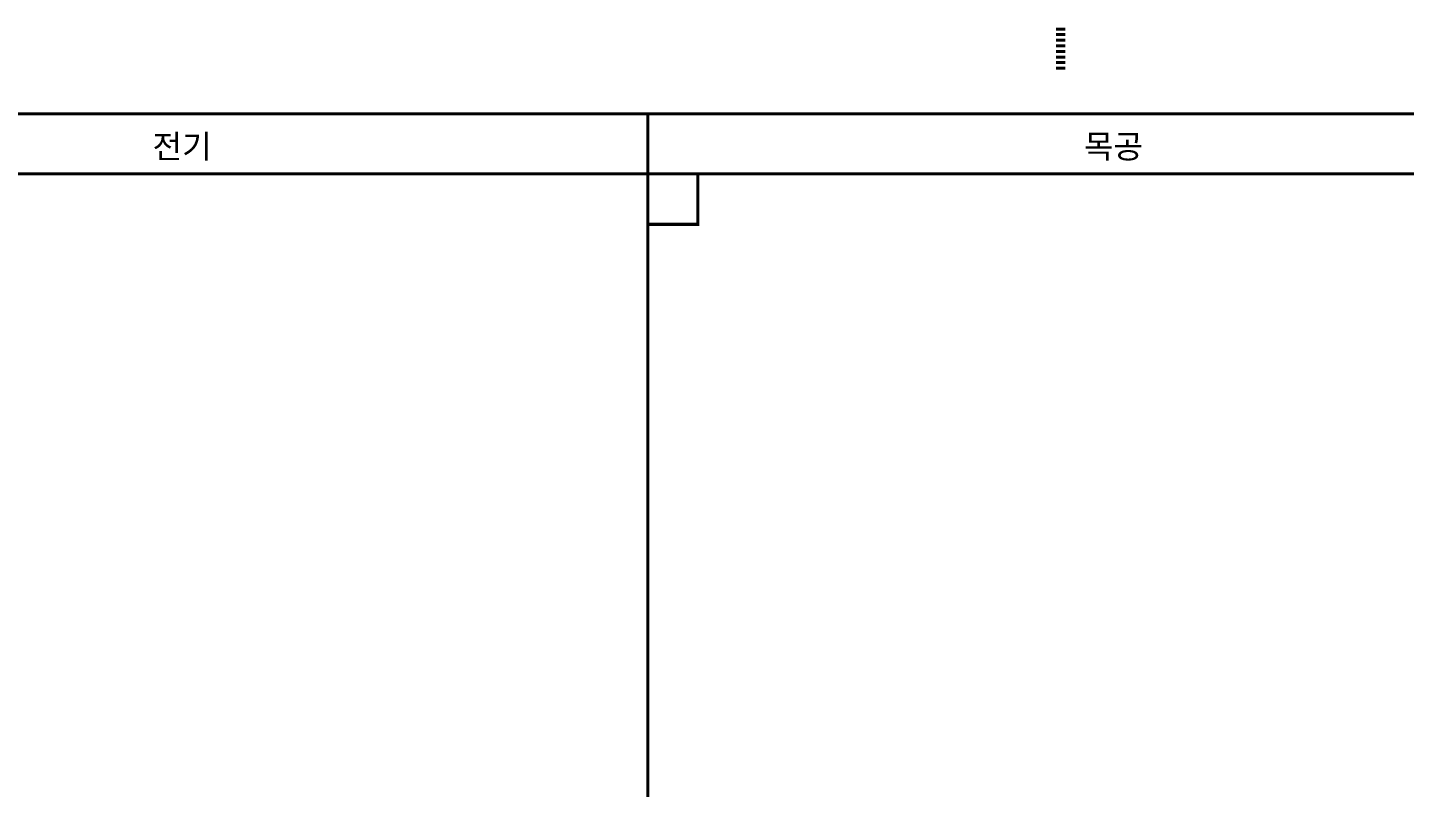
# Model space of a CAD drawing. Header units: millimetres. Extents: x 0 to 460473, y -68369 to 85219.
# Drawn here: x 184369 to 240037, y 54496 to 85219 of the extents above; entities that cross this region are included whole.
import ezdxf
from ezdxf.enums import TextEntityAlignment as Align

# ---------------------------------------------------------------- set-up
doc = ezdxf.new("R2010")
doc.units = ezdxf.units.MM
doc.header["$LTSCALE"] = 50
doc.styles.add('맑은고딕', font='malgun.ttf')

msp = doc.modelspace()

# ---------------------------------------------------------------- linework, layer by layer
at = {"color": 32, "true_color": 0xcd6928, "const_width": 121.76646086}
for points in [[(226326.1467736, 85158.21778666), (225948.74296371, 85158.21778666)], [(171791.56165578, 81727.75044075), (209447.17828329, 81727.75044075)], [(207417.67607847, 81714.65822823), (207417.67607847, 81727.75044075)], [(209447.17828329, 49072.64002953), (209447.17828329, 81727.75044075)], [(209447.17828329, 81727.75044075), (247102.79491081, 81727.75044075)], [(209447.17828329, 81727.75044075), (209450.6767001, 49072.64002953)], [(171791.82071481, 79309.62770159), (209447.17828329, 79309.62770159)], [(211473.37807222, 79292.42122359), (211473.37807222, 77262.98020929), (209443.93705793, 77262.98020929)], [(209447.43734232, 79309.62770159), (247102.79491081, 79309.62770159)]]:
    msp.add_lwpolyline(points, dxfattribs=at)
at = {"color": 244, "true_color": 0x991b1e, "const_width": 121.76646086}
msp.add_lwpolyline([(226326.1467736, 84931.8575565), (225948.74296371, 84931.8575565)], dxfattribs=at)
at = {"color": 219, "true_color": 0x642165, "const_width": 121.76646086}
msp.add_lwpolyline([(226326.1467736, 84705.49732634), (225948.74296371, 84705.49732634)], dxfattribs=at)
at = {"color": 177, "true_color": 0x293189, "const_width": 121.76646086}
msp.add_lwpolyline([(226326.1467736, 84479.13709618), (225948.74296371, 84479.13709618)], dxfattribs=at)
at = {"color": 116, "true_color": 0x136734, "const_width": 121.76646086}
msp.add_lwpolyline([(226326.1467736, 84252.77686602), (225948.74296371, 84252.77686602)], dxfattribs=at)
at = {"color": 67, "true_color": 0x727430, "const_width": 121.76646086}
msp.add_lwpolyline([(226326.1467736, 84026.41663586), (225948.74296371, 84026.41663586)], dxfattribs=at)
at = {"color": 251, "true_color": 0x636466, "const_width": 121.76646086}
msp.add_lwpolyline([(226326.1467736, 83800.0564057), (225948.74296371, 83800.0564057)], dxfattribs=at)
at = {"color": 3, "const_width": 121.76646086}
msp.add_lwpolyline([(226326.1467736, 83573.69617554), (225948.74296371, 83573.69617554)], dxfattribs=at)

# ---------------------------------------------------------------- texts
at = {"color": 7, "style": '맑은고딕'}
for s, p in [('전기', (190617.74935685, 80413.06199155)), ('목공', (228273.36598437, 80413.06199155))]:
    msp.add_text(s, height=953.103109844, dxfattribs=at).set_placement(p, align=Align.MIDDLE_CENTER)

doc.saveas('drawing.dxf')
